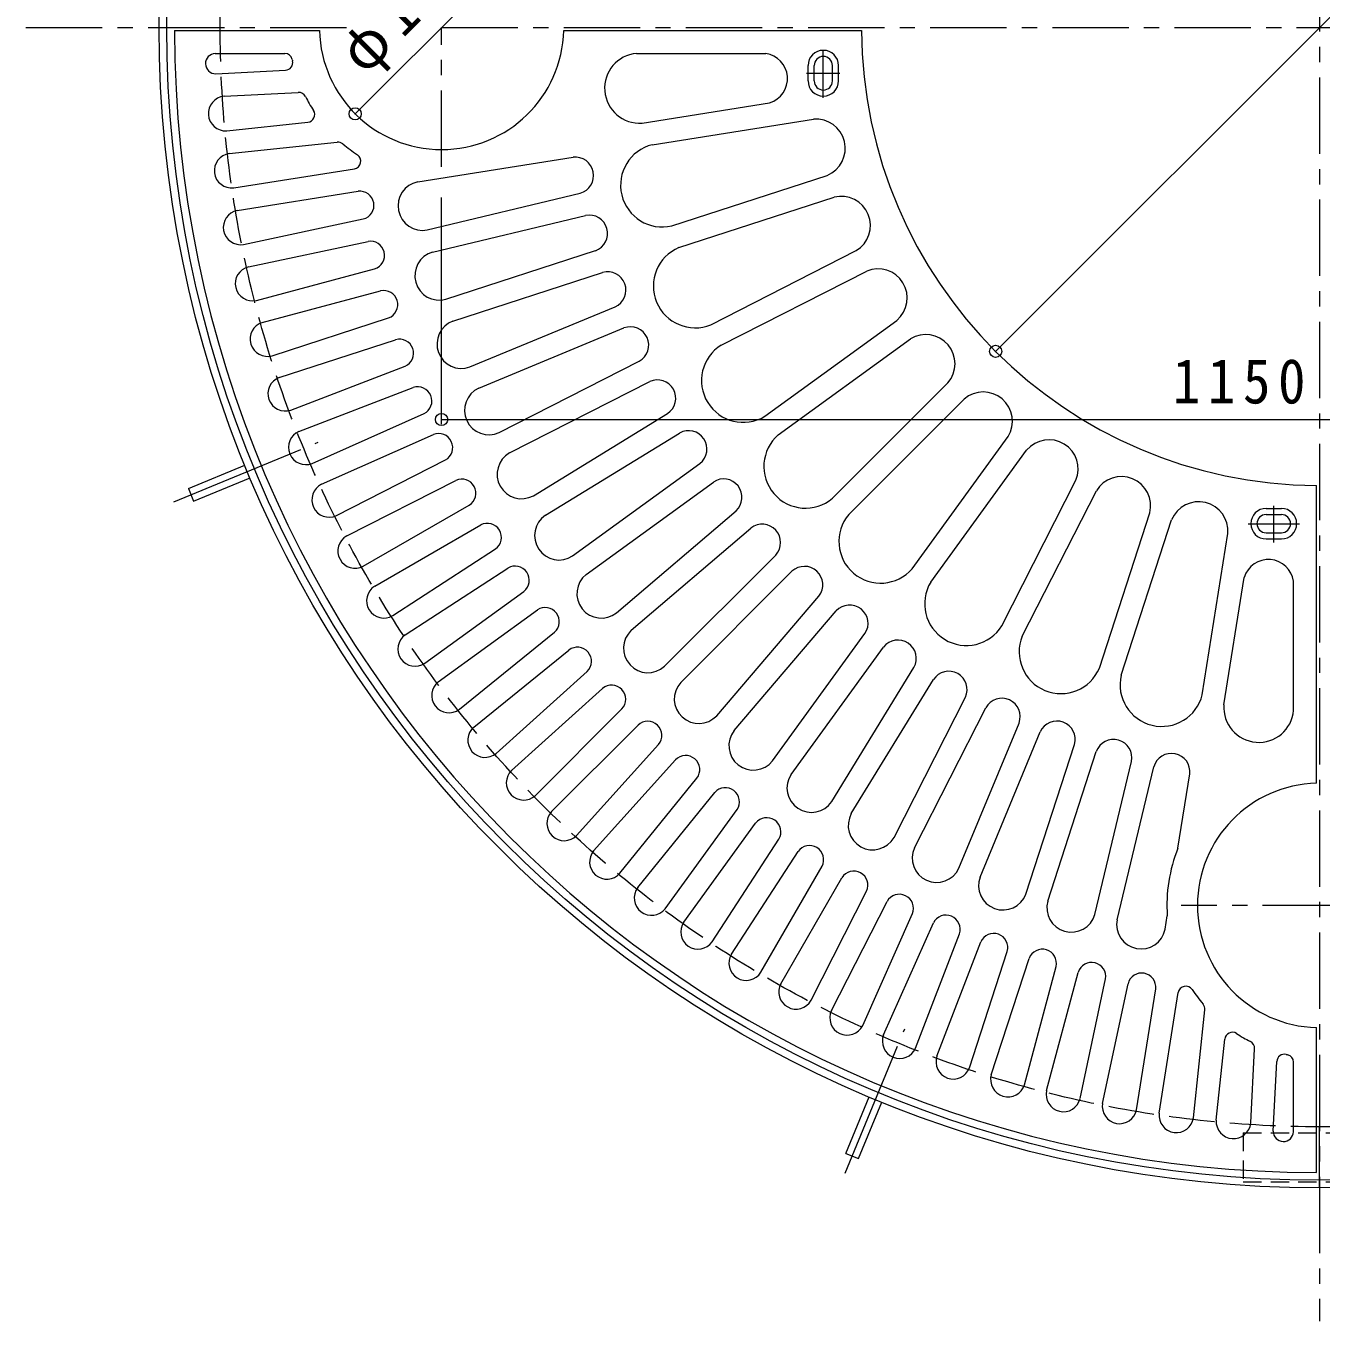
# Model space of a CAD drawing. Units: millimetres at full size, sheet at 1:10; details may follow other scales. Extents: x -1826 to 1813, y -1366 to 1283.
# Drawn here: x -1726 to -878, y -412 to 437 of the extents above; entities that cross this region are included whole.
import ezdxf

# ---------------------------------------------------------------- set-up
doc = ezdxf.new("R2010")
doc.units = ezdxf.units.MM
doc.header["$LTSCALE"] = 10
doc.header["$PDMODE"] = 32
doc.header["$PDSIZE"] = 8
for name, pattern in [('CHAIN1', [8, 5, -1, 1, -1]), ('CHAIN2', [12, 9, -1, 1, -1]), ('DASHED1', [1.8, 1.2, -0.6]), ('DASHED3', [4, 3, -1])]:
    doc.linetypes.add(name, pattern=pattern)
for name, color, linetype, lineweight in [('0-0_通り芯', 3, 'Continuous', 9), ('0-1_躯体', 2, 'Continuous', 9), ('0-4_その他', 7, 'Continuous', 9)]:
    doc.layers.add(name, color=color, linetype=linetype, lineweight=lineweight)
doc.styles.add('ＭＳ ゴシック', font='')
doc.styles.get('ＭＳ ゴシック').set_extended_font_data('MS Gothic')

msp = doc.modelspace()

# ---------------------------------------------------------------- linework, layer by layer
at = {"layer": '0-0_通り芯'}
for p, q in [((-1628.67, 433.58), (-1533.65, 433.58)), ((-1373.7, 433.58), (-1178.67, 433.58)), ((-1601.89, 418.58), (-1556.34, 418.58)), ((-1325.98, 418.58), (-1241.38, 418.58)), ((-1601.54, 405.2), (-1555.87, 407.6)), ((-1213.67, 400.58), (-1213.67, 410.58)), ((-1209.67, 400.58), (-1209.67, 410.58)), ((-1197.67, 400.58), (-1197.67, 410.58)), ((-1193.67, 400.58), (-1193.67, 410.58)), ((-1596.13, 390.47), (-1547.55, 393.01)), ((-1322.38, 372.89), (-1238.83, 386.13)), ((-1594.36, 367.9), (-1541.25, 373.48)), ((-1315.66, 358.77), (-1210.04, 375.5)), ((-1592.79, 352.98), (-1522.04, 360.41)), ((-1469.31, 334.43), (-1367.59, 350.55)), ((-1589.83, 330.53), (-1510.8, 343.05)), ((-1302.91, 305.62), (-1201.2, 338.67)), ((-1587.49, 315.72), (-1508.31, 328.26)), ((-1463.06, 302.99), (-1362.91, 327.04)), ((-1298.27, 291.35), (-1196.56, 324.4)), ((-1583.36, 293.46), (-1504.95, 310.13)), ((-1459.56, 288.41), (-1359.41, 312.45)), ((-1580.24, 278.79), (-1501.83, 295.45)), ((-1450.86, 257.55), (-1352.9, 289.38)), ((-1277.35, 240.85), (-1182.07, 289.4)), ((-1574.96, 256.77), (-1497.52, 277.52)), ((-1446.22, 243.28), (-1348.27, 275.11)), ((-1270.54, 227.49), (-1175.26, 276.04)), ((-1571.08, 242.28), (-1493.64, 263.03)), ((-1435.13, 213.2), (-1339.97, 252.62)), ((-1564.65, 220.58), (-1488.4, 245.35)), ((-1429.38, 199.35), (-1334.23, 238.76)), ((-1241.98, 180.88), (-1155.47, 243.74)), ((-1560.01, 206.31), (-1483.77, 231.08)), ((-1233.16, 168.75), (-1146.65, 231.61)), ((-1552.45, 184.97), (-1477.61, 213.7)), ((-1415.96, 170.23), (-1324.19, 216.99)), ((-1409.15, 156.87), (-1317.39, 203.62)), ((-1547.08, 170.97), (-1472.23, 199.7)), ((-1197.67, 127.19), (-1122.05, 202.8)), ((-1187.06, 116.58), (-1111.44, 192.2)), ((-1538.41, 150.05), (-1465.18, 182.66)), ((-1393.49, 128.89), (-1305.67, 182.71)), ((-1385.65, 116.11), (-1297.83, 169.92)), ((-1532.31, 136.35), (-1459.08, 168.96)), ((-1145.5, 81.08), (-1082.64, 167.6)), ((-1133.36, 72.27), (-1070.51, 158.78)), ((-1522.57, 115.91), (-1451.14, 152.31)), ((-1367.84, 89.45), (-1284.51, 149.99)), ((-1515.76, 102.55), (-1444.33, 138.94)), ((-1359.02, 77.31), (-1275.7, 137.85)), ((-1086.76, 43.71), (-1038.21, 138.99)), ((-1073.39, 36.9), (-1024.84, 132.18)), ((-880.67, -59.45), (-880.67, 135.58)), ((-1504.95, 82.65), (-1435.53, 122.74)), ((-1339.17, 52.13), (-1260.85, 119.03)), ((-913.67, 120.58), (-903.67, 120.58)), ((-1022.9, 15.98), (-989.85, 117.68)), ((-1008.63, 11.35), (-975.58, 113.05)), ((-913.67, 116.58), (-903.67, 116.58)), ((-1497.45, 69.66), (-1428.03, 109.75)), ((-1329.43, 40.73), (-1251.12, 107.62)), ((-955.48, -1.42), (-938.75, 104.21)), ((-913.67, 104.58), (-903.67, 104.58)), ((-1485.63, 50.36), (-1418.39, 94.02)), ((-913.67, 100.58), (-903.67, 100.58)), ((-1307.67, 17.19), (-1234.84, 90.02)), ((-1477.46, 37.78), (-1410.22, 81.44)), ((-1297.06, 6.58), (-1224.24, 79.41)), ((-941.36, -8.13), (-928.12, 75.42)), ((-895.67, -11.73), (-895.67, 72.87)), ((-1464.63, 19.12), (-1399.78, 66.24)), ((-1273.52, -15.18), (-1206.63, 63.14)), ((-1455.82, 6.99), (-1390.96, 54.11)), ((-1262.11, -24.92), (-1195.23, 53.39)), ((-1442.04, -10.97), (-1379.73, 39.48)), ((-1236.94, -44.77), (-1176.4, 38.56)), ((-1432.59, -22.63), (-1370.29, 27.82)), ((-1224.8, -53.59), (-1164.27, 29.73)), ((-1417.89, -39.85), (-1358.32, 13.8)), ((-1198.15, -71.4), (-1144.33, 16.42)), ((-1185.35, -79.23), (-1131.54, 8.58)), ((-1407.85, -50.99), (-1348.28, 2.65)), ((-1157.38, -94.9), (-1110.62, -3.13)), ((-1392.27, -67.42), (-1335.58, -10.73)), ((-1144.02, -101.71), (-1097.26, -9.95)), ((-1381.66, -78.02), (-1324.98, -21.33)), ((-1114.9, -115.14), (-1075.49, -19.98)), ((-1101.04, -120.87), (-1061.63, -25.72)), ((-1365.24, -93.61), (-1311.6, -34.03)), ((-1070.97, -131.97), (-1039.14, -34.01)), ((-1056.7, -136.6), (-1024.88, -38.66)), ((-1354.1, -103.64), (-1300.45, -44.06)), ((-1025.85, -145.31), (-1001.8, -45.16)), ((-1011.26, -148.81), (-987.22, -48.66)), ((-1336.88, -118.35), (-1286.43, -56.04)), ((-971.41, -102.02), (-963.7, -53.34)), ((-1325.22, -127.78), (-1274.77, -65.48)), ((-1307.26, -141.57), (-1260.14, -76.71)), ((-1295.13, -150.38), (-1248.01, -85.53)), ((-1276.47, -163.21), (-1232.81, -95.97)), ((-1263.89, -171.38), (-1220.23, -104.14)), ((-1244.59, -183.21), (-1204.5, -113.78)), ((-1231.6, -190.7), (-1191.51, -121.28)), ((-1211.7, -201.51), (-1175.31, -130.08)), ((-1198.34, -208.32), (-1161.94, -136.89)), ((-1177.9, -218.06), (-1145.3, -144.83)), ((-1164.2, -224.16), (-1131.59, -150.93)), ((-979.82, -155.07), (-978.43, -146.34)), ((-1143.28, -232.83), (-1114.55, -157.98)), ((-1129.28, -238.2), (-1100.55, -163.36)), ((-1107.94, -245.76), (-1083.17, -169.52)), ((-1093.67, -250.4), (-1068.9, -174.15)), ((-1071.97, -256.83), (-1051.22, -179.39)), ((-1057.48, -260.71), (-1036.73, -183.27)), ((-1035.46, -265.99), (-1018.8, -187.58)), ((-1020.79, -269.11), (-1004.12, -190.69)), ((-998.53, -273.24), (-985.99, -194.06)), ((-983.72, -275.58), (-971.2, -196.55)), ((-961.27, -278.54), (-953.84, -207.79)), ((-880.67, -314.42), (-880.67, -219.4)), ((-946.35, -280.11), (-940.77, -227)), ((-923.78, -281.88), (-921.24, -233.3)), ((-909.05, -287.28), (-906.65, -241.62)), ((-895.67, -287.64), (-895.67, -242.09))]:
    msp.add_line(p, q, dxfattribs=at)
at = {"layer": '0-0_通り芯', "linetype": 'CHAIN1'}
for p, q in [((-1453.67, 344.27), (-1453.67, 435.58)), ((-1203.67, 389.4), (-1203.67, 420.96)), ((-1214.79, 405.58), (-1192.94, 405.58)), ((-908.67, 98.33), (-908.67, 122.35)), ((-925.45, 110.58), (-891.84, 110.58)), ((-785.97, -139.42), (-969.34, -139.42))]:
    msp.add_line(p, q, dxfattribs=at)
at = {"layer": '0-0_通り芯', "color": 7}
for p, q in [((-1453.67, 175.83), (-1453.67, 324.27)), ((-1453.67, 178.83), (-303.67, 178.83))]:
    msp.add_line(p, q, dxfattribs=at)
at = {"layer": '0-0_通り芯'}
for centre, radius, start, end in [((-878.67, 435.58), 750, 180.15279, 269.84721), ((-1453.67, 435.58), 80, 181.43251, 358.56749), ((-878.67, 435.58), 300, 180.38197, 269.61803), ((-1601.6, 411.89), 6.69, 92.50121, 270.52779), ((-1556.34, 413.58), 5, 12.09511, 90), ((-1323.98, 395.75), 22.91, 94.98753, 274.00975), ((-1243.84, 402.06), 16.7, 287.45601, 81.54337), ((-1203.67, 410.58), 10, 0, 180), ((-1203.67, 410.58), 6, 0, 180), ((-1556.13, 412.59), 5, 272.99985, 12.64581), ((-1453.67, 435.58), 100, 192.09438, 192.64563), ((-1203.67, 400.58), 10, 180, 0), ((-1203.67, 400.58), 6, 180, 0), ((-1595.14, 379.19), 11.32, 95.0412, 273.9614), ((-1547.29, 388.02), 5, 26.93196, 92.99992), ((-1453.67, 435.58), 100, 206.93184, 212.96008), ((-1541.77, 378.45), 5, 276.00012, 32.95978), ((-1208.47, 356.4), 19.16, 292.27588, 94.71568), ((-1521.52, 355.44), 5, 49.74626, 96.00012), ((-1453.67, 435.58), 100, 229.74629, 236.52884), ((-1309.11, 332.23), 27.33, 103.86299, 283.12669), ((-1591.21, 341.77), 11.32, 98.04126, 276.96146), ((-1511.58, 347.99), 5, 278.99982, 56.52901), ((-1366.15, 338.61), 12.02, 285.61531, 96.91191), ((-1466.13, 318.72), 16.03, 101.43134, 281.05307), ((-1507.21, 319.08), 9.24, 284.18272, 96.81287), ((-1192.02, 305.78), 19.16, 301.27588, 103.71568), ((-1585.32, 304.61), 11.32, 101.0386, 279.9588), ((-1357.03, 300.66), 12.02, 290.11531, 101.41191), ((-1500.25, 286.35), 9.24, 287.18272, 99.81287), ((-1287.65, 266.17), 27.33, 112.86299, 292.12669), ((-1455.16, 272.99), 16.03, 105.93134, 285.55307), ((-1577.5, 267.8), 11.32, 104.0386, 282.9588), ((-1344.97, 263.55), 12.02, 294.61531, 105.91191), ((-1167.86, 258.36), 19.16, 310.27588, 112.71568), ((-1491.59, 254.02), 9.24, 290.18272, 102.81287), ((-1567.76, 231.46), 11.32, 107.0386, 285.9588), ((-1440.62, 228.26), 16.03, 110.43134, 290.05307), ((-1330.04, 227.49), 12.02, 299.11531, 110.41191), ((-1481.25, 222.19), 9.24, 293.18272, 105.81287), ((-1136.58, 215.31), 19.16, 319.27588, 121.71568), ((-1256.11, 204.28), 27.33, 121.86299, 301.12669), ((-1556.13, 195.68), 11.32, 110.0386, 288.9588), ((-1312.32, 192.72), 12.02, 303.61531, 114.91191), ((-1469.26, 190.95), 9.24, 296.18272, 108.81287), ((-1422.62, 184.81), 16.03, 114.93134, 294.55307), ((-1098.94, 177.67), 19.16, 328.27588, 130.71568), ((-1542.65, 160.55), 11.32, 113.0386, 291.9588), ((-1291.93, 159.45), 12.02, 308.11531, 119.41191), ((-1455.64, 160.38), 9.24, 299.18272, 111.81287), ((-1215.28, 148.08), 27.33, 130.86299, 310.12669), ((-1055.89, 146.39), 19.16, 337.27588, 139.71568), ((-1401.27, 142.91), 16.03, 119.43134, 299.05307), ((-1527.34, 126.18), 11.32, 116.0386, 294.9588), ((-1440.45, 130.56), 9.24, 302.18272, 114.81287), ((-1268.99, 127.87), 12.02, 312.61531, 123.91191), ((-1008.47, 122.23), 19.16, 346.27588, 148.71568), ((-957.85, 105.78), 19.16, 355.27588, 157.71568), ((-913.67, 110.58), 10, 90, 270), ((-903.67, 110.58), 10, 270, 90), ((-1423.72, 101.57), 9.24, 305.18272, 117.81287), ((-1376.7, 102.81), 16.03, 123.93134, 303.55307), ((-1166.16, 98.97), 27.33, 139.86299, 319.12669), ((-913.67, 110.58), 6, 90, 270), ((-903.67, 110.58), 6, 270, 90), ((-1510.26, 92.65), 11.32, 119.0386, 297.9588), ((-1243.65, 98.2), 12.02, 317.11531, 128.41191), ((-912.19, 70.41), 16.7, 8.45663, 162.54399), ((-1405.49, 73.51), 9.24, 308.18272, 120.81287), ((-1349.06, 64.76), 16.03, 128.43134, 308.05307), ((-1216.05, 70.6), 12.02, 321.61531, 132.91191), ((-1491.45, 60.07), 11.32, 122.0386, 300.9588), ((-1109.97, 58.14), 27.33, 148.86299, 328.12669), ((-1385.82, 46.43), 9.24, 311.18272, 123.81287), ((-1186.38, 45.26), 12.02, 326.11531, 137.41191), ((-1470.96, 28.51), 11.32, 125.0386, 303.9588), ((-1318.51, 29), 16.03, 132.93134, 312.55307), ((-1154.8, 22.32), 12.02, 330.61531, 141.91191), ((-1048.08, 26.6), 27.33, 157.86299, 337.12669), ((-1364.76, 20.42), 9.24, 314.18272, 126.81287), ((-1121.53, 1.93), 12.02, 335.11531, 146.41191), ((-982.01, 5.14), 27.33, 166.86299, 346.12669), ((-1448.84, -1.93), 11.32, 128.0386, 306.9588), ((-1342.36, -4.45), 9.24, 317.18272, 129.81287), ((-1285.25, -4.26), 16.03, 137.43134, 317.05307), ((-1086.76, -15.79), 12.02, 339.61531, 150.91191), ((-918.5, -9.73), 22.91, 175.99025, 355.01247), ((-1425.16, -31.17), 11.32, 131.0386, 309.9588), ((-1318.7, -28.11), 9.24, 320.18272, 132.81287), ((-1249.49, -34.81), 16.03, 141.93134, 321.55307), ((-1050.7, -30.72), 12.02, 344.11531, 155.41191), ((-1013.59, -42.78), 12.02, 348.61531, 159.91191), ((-1293.83, -50.51), 9.24, 323.18272, 135.81287), ((-975.64, -51.9), 12.02, 353.11531, 164.41191), ((-1399.99, -59.13), 11.32, 134.0386, 312.9588), ((-1211.44, -62.45), 16.03, 146.43134, 326.05307), ((-1267.82, -71.57), 9.24, 326.18272, 138.81287), ((-878.67, -139.42), 80, 91.43251, 268.56749), ((-1373.38, -85.74), 11.32, 137.0386, 315.9588), ((-1240.74, -91.24), 9.24, 329.18272, 141.81287), ((-1171.34, -87.02), 16.03, 150.93134, 330.55307), ((-1212.68, -109.47), 9.24, 332.18272, 144.81287), ((-1129.44, -108.37), 16.03, 155.43134, 335.05307), ((-1345.42, -110.91), 11.32, 140.0386, 318.9588), ((-878.67, -139.42), 100, 158.0329, 183.96724), ((-1183.69, -126.2), 9.24, 335.18272, 147.81287), ((-1085.99, -126.37), 16.03, 159.93134, 339.55307), ((-1316.18, -134.59), 11.32, 143.0386, 321.9588), ((-1153.87, -141.39), 9.24, 338.18272, 150.81287), ((-1041.26, -140.91), 16.03, 164.43134, 344.05307), ((-1285.74, -156.71), 11.32, 146.0386, 324.9588), ((-1123.3, -155), 9.24, 341.18272, 153.81287), ((-995.53, -151.88), 16.03, 168.93134, 348.55307), ((-1092.06, -167), 9.24, 344.18272, 156.81287), ((-1060.23, -177.34), 9.24, 347.18272, 159.81287), ((-1254.18, -177.2), 11.32, 149.0386, 327.9588), ((-1027.9, -186), 9.24, 350.18272, 162.81287), ((-995.17, -192.96), 9.24, 353.18272, 165.81287), ((-1221.6, -196.01), 11.32, 152.0386, 330.9588), ((-966.26, -197.33), 5, 33.47099, 171.00018), ((-878.67, -139.42), 100, 213.47116, 220.25371), ((-1188.07, -213.09), 11.32, 155.0386, 333.9588), ((-958.81, -207.27), 5, 353.99988, 40.25374), ((-1153.7, -228.4), 11.32, 158.0386, 336.9588), ((-935.8, -227.52), 5, 57.04022, 173.99988), ((-878.67, -139.42), 100, 237.03992, 243.06816), ((-926.23, -233.04), 5, 357.00008, 63.06804), ((-901.66, -241.88), 5, 77.35419, 177.00015), ((-878.67, -139.42), 100, 257.35437, 257.90562), ((-900.67, -242.09), 5, 0, 77.90489), ((-1118.57, -241.88), 11.32, 161.0386, 339.9588), ((-1082.79, -253.51), 11.32, 164.0386, 342.9588), ((-1046.45, -263.25), 11.32, 167.0386, 345.9588), ((-1009.64, -271.07), 11.32, 170.0386, 348.9588), ((-972.48, -276.95), 11.32, 173.0386, 351.9588), ((-935.06, -280.89), 11.32, 176.0386, 354.9588), ((-902.36, -287.35), 6.69, 179.47221, 357.49879)]:
    msp.add_arc(centre, radius, start, end, dxfattribs=at)
at = {"layer": '0-0_通り芯', "color": 7}
msp.add_point((-1453.67, 178.83), dxfattribs=at)
at = {"layer": '0-1_躯体', "linetype": 'CHAIN1'}
for p, q in [((-878.67, 1282.82), (-878.67, -411.67)), ((-1725.92, 435.58), (-1514.09, 435.58)), ((-1453.67, 435.58), (-31.43, 435.58))]:
    msp.add_line(p, q, dxfattribs=at)
at = {"layer": '0-1_躯体', "linetype": 'CHAIN2'}
for p, q in [((-1628.97, 124.79), (-1534.42, 163.96)), ((-1189.46, -314.72), (-1150.29, -220.17))]:
    msp.add_line(p, q, dxfattribs=at)
at = {"layer": '0-1_躯体'}
for p, q in [((-1619.5, 133.59), (-1582.54, 148.89)), ((-1616.06, 125.27), (-1579.1, 140.58)), ((-1619.5, 133.59), (-1616.06, 125.27)), ((-1188.98, -301.8), (-1173.67, -264.85)), ((-1180.66, -305.25), (-1165.36, -268.29)), ((-878.67, -284.42), (-878.67, -284.42)), ((-878.67, -324.42), (-878.67, -284.42)), ((-1188.98, -301.8), (-1180.66, -305.25))]:
    msp.add_line(p, q, dxfattribs=at)
at = {"layer": '0-1_躯体', "linetype": 'DASHED1'}
for p, q in [((-928.67, -288.42), (-928.67, -320.42)), ((-928.67, -288.42), (-828.67, -288.42)), ((-928.67, -320.42), (-828.67, -320.42))]:
    msp.add_line(p, q, dxfattribs=at)
at = {"layer": '0-1_躯体'}
for radius in [760, 755]:
    msp.add_circle((-878.67, 435.58), radius, dxfattribs=at)
at = {"layer": '0-1_躯体', "linetype": 'DASHED3'}
msp.add_circle((-878.67, 435.58), 720, dxfattribs=at)
at = {"layer": '0-4_その他'}
for p, q in [((-666.54, 647.71), (-1090.81, 223.44)), ((-1510.24, 379.01), (-1397.11, 492.15))]:
    msp.add_line(p, q, dxfattribs=at)
for p in [(-1510.24, 379.01), (-1090.81, 223.44)]:
    msp.add_point(p, dxfattribs=at)

# ---------------------------------------------------------------- texts
at = {"layer": '0-0_通り芯', "color": 2, "insert": (-974.81, 188.83), "char_height": 29.33, "attachment_point": 7, "style": 'ＭＳ ゴシック'}
msp.add_mtext('\\T1.28;\\W0.9;1150', dxfattribs=at)
at = {"layer": '0-4_その他', "color": 2, "insert": (-1498.24, 397.67), "char_height": 29.33, "attachment_point": 7, "rotation": 45, "style": 'ＭＳ ゴシック'}
msp.add_mtext('\\T1.21;\\W0.95;φ160', dxfattribs=at)

doc.saveas('drawing.dxf')
